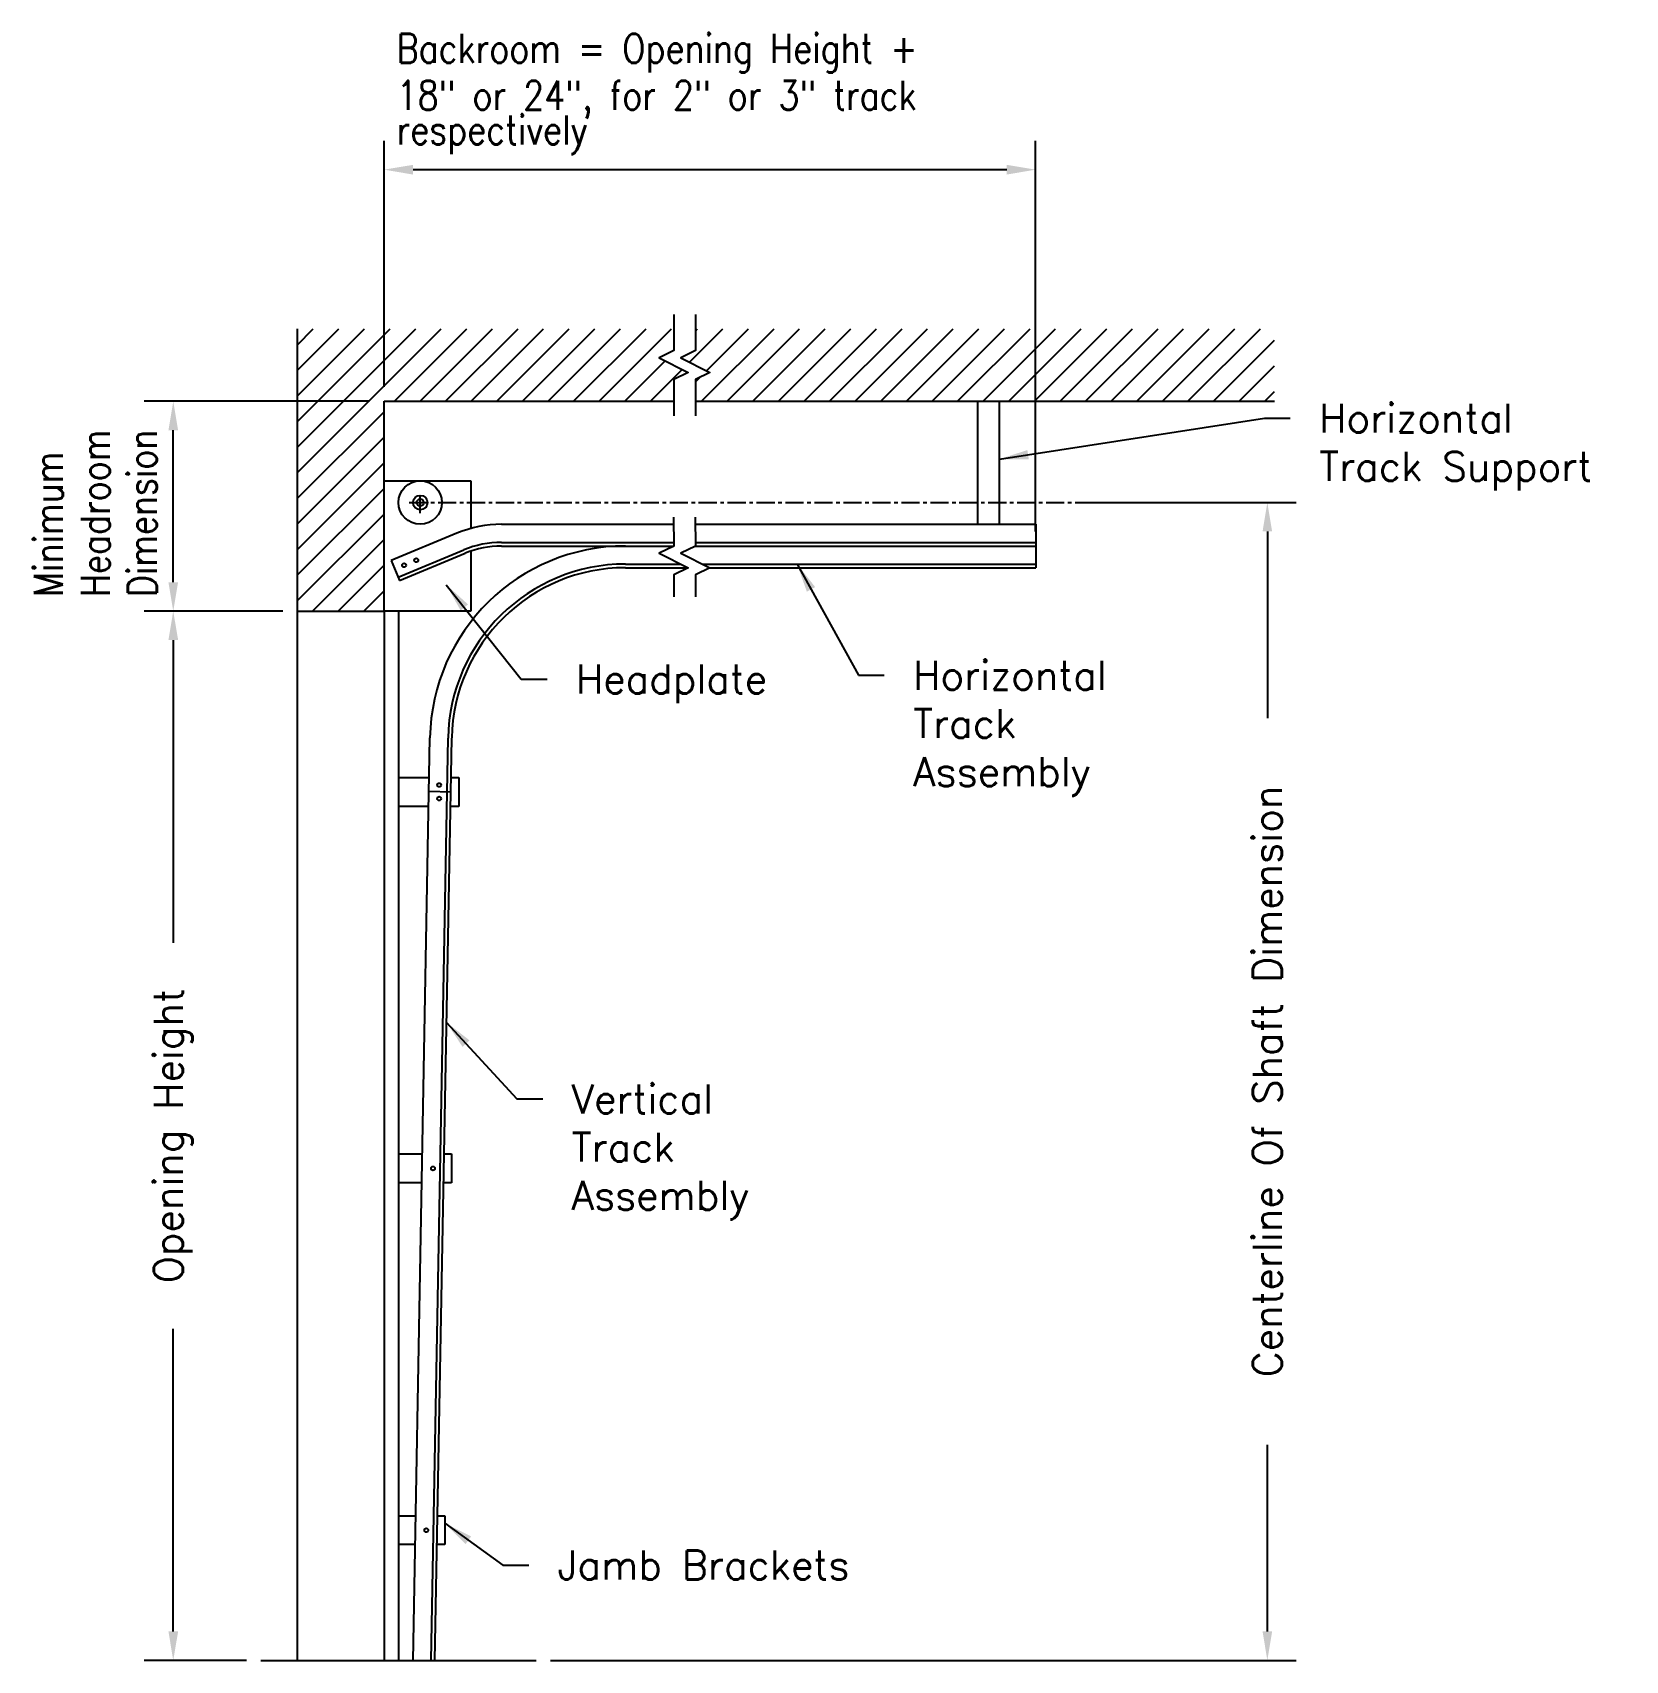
# Model space of a CAD drawing. Extents: x 41 to 151, y 41 to 154.
import ezdxf

# ---------------------------------------------------------------- set-up
doc = ezdxf.new("R2010")
doc.units = 0
doc.header["$MEASUREMENT"] = 0
doc.linetypes.add('CENTER', pattern=[2, 1.25, -0.25, 0.25, -0.25])
doc.layers.get('0').update_dxf_attribs({"linetype": 'CONTINUOUS'})
doc.layers.get('DEFPOINTS').update_dxf_attribs({"linetype": 'CONTINUOUS'})
for name, color, linetype in [('R-ANNO-DIMS', 3, 'CONTINUOUS'), ('R-ANNO-TEXT', 6, 'CONTINUOUS'), ('R-SCAD-DET1', 1, 'CONTINUOUS'), ('R-SCAD-DET2', 4, 'CONTINUOUS'), ('R-SCAD-DET3', 5, 'CONTINUOUS')]:
    doc.layers.add(name, color=color, linetype=linetype)
doc.styles.add('ROMANS', font='romans')
doc.dimstyles.new('SCADARCH', dxfattribs={"dimscale": 16, "dimtxt": 0.125, "dimasz": 0.125, "dimexe": 0.125, "dimexo": 0.0625, "dimgap": 0.125, "dimtad": 0, "dimdec": 4, "dimzin": 3, "dimdsep": 46, "dimlunit": 4, "dimtxsty": 'ROMANS', "dimblk2": 'OBLIQUE', "dimcen": 0.1875, "dimclrd": 256, "dimclre": 256, "dimclrt": 256, "dimadec": 0, "dimazin": 0, "dimtfac": 1, "dimtdec": 4, "dimtofl": 0, "dimtmove": 0, "dimatfit": 3, "dimfxl": 0, "dimfrac": 1, "dimtolj": 1, "dimtzin": 3, "dimarcsym": 0})

# ---------------------------------------------------------------- blocks, each defined once
blk = doc.blocks.new('*D11')
at = {"layer": 'DEFPOINTS', "color": 0}
for p in [(58.82, 113.9), (50.26, 41.4), (56.32, 41.4)]:
    blk.add_point(p, dxfattribs=at)
at = {"layer": 'R-ANNO-DIMS', "lineweight": -2}
for p, q in [((57.82, 113.9), (48.26, 113.9)), ((50.26, 111.9), (50.26, 90.98)), ((50.26, 43.4), (50.26, 64.31)), ((55.32, 41.4), (48.26, 41.4))]:
    blk.add_line(p, q, dxfattribs=at)
at = {"layer": 'R-ANNO-DIMS'}
for points in [[(49.93, 111.9), (50.6, 111.9), (50.26, 113.9)], [(49.93, 43.4), (50.6, 43.4), (50.26, 41.4)]]:
    blk.add_solid(points, dxfattribs=at)
at = {"layer": 'R-ANNO-DIMS', "insert": (50.26, 77.65), "char_height": 2, "attachment_point": 5, "rotation": 90, "style": 'ROMANS'}
blk.add_mtext('\\A1;Opening Height', dxfattribs=at)
blk = doc.blocks.new('_Oblique')
at = {"color": 0, "linetype": 'ByBlock', "lineweight": -2}
blk.add_line((-0.5, -0.5), (0.5, 0.5), dxfattribs=at)
blk = doc.blocks.new('*D12')
at = {"layer": 'DEFPOINTS', "color": 0}
for p in [(112.32, 121.4), (75.32, 41.4), (125.82, 41.4)]:
    blk.add_point(p, dxfattribs=at)
at = {"layer": 'R-ANNO-DIMS', "lineweight": -2}
for p, q in [((113.32, 121.4), (127.82, 121.4)), ((125.82, 119.4), (125.82, 106.49)), ((125.82, 43.4), (125.82, 56.3)), ((76.32, 41.4), (127.82, 41.4))]:
    blk.add_line(p, q, dxfattribs=at)
at = {"layer": 'R-ANNO-DIMS'}
for points in [[(125.49, 119.4), (126.15, 119.4), (125.82, 121.4)], [(125.49, 43.4), (126.15, 43.4), (125.82, 41.4)]]:
    blk.add_solid(points, dxfattribs=at)
at = {"layer": 'R-ANNO-DIMS', "insert": (125.82, 81.4), "char_height": 2, "attachment_point": 5, "rotation": 90, "style": 'ROMANS'}
blk.add_mtext('\\A1;Centerline Of Shaft Dimension', dxfattribs=at)
blk = doc.blocks.new('*D13')
at = {"layer": 'DEFPOINTS', "color": 0}
for p in [(109.82, 144.4), (64.82, 128.4), (109.82, 118.4)]:
    blk.add_point(p, dxfattribs=at)
at = {"layer": 'R-ANNO-DIMS', "lineweight": -2}
for p, q in [((64.82, 129.4), (64.82, 146.4)), ((109.82, 119.4), (109.82, 146.4)), ((66.82, 144.4), (107.82, 144.4))]:
    blk.add_line(p, q, dxfattribs=at)
at = {"layer": 'R-ANNO-DIMS'}
for points in [[(66.82, 144.73), (66.82, 144.06), (64.82, 144.4)], [(107.82, 144.73), (107.82, 144.06), (109.82, 144.4)]]:
    blk.add_solid(points, dxfattribs=at)

msp = doc.modelspace()

# ---------------------------------------------------------------- linework, layer by layer
at = {"layer": 'R-ANNO-DIMS'}
for p, q in [((63.82076, 128.39526), (48.26247, 128.39526)), ((50.26247, 115.89526), (50.26247, 126.39526)), ((57.82076, 113.89526), (48.26247, 113.89526))]:
    msp.add_line(p, q, dxfattribs=at)
for points in [[(49.92913, 126.39526), (50.5958, 126.39526), (50.26247, 128.39526)], [(49.92913, 115.89526), (50.5958, 115.89526), (50.26247, 113.89526)]]:
    msp.add_solid(points, dxfattribs=at)
at = {"layer": 'R-SCAD-DET1'}
for p, q in [((58.82076, 133.39526), (58.82076, 113.89526)), ((64.82076, 128.39526), (84.82076, 128.39526)), ((64.82076, 113.89526), (64.82076, 128.39526)), ((86.32076, 128.39526), (126.32076, 128.39526)), ((65.30649, 117.39354), (65.88341, 116.00892)), ((58.82076, 113.89526), (64.82076, 113.89526)), ((56.32076, 41.39526), (75.32076, 41.39526))]:
    msp.add_line(p, q, dxfattribs=at)
at = {"layer": 'R-SCAD-DET2'}
for p, q in [((105.82076, 119.89526), (105.82076, 128.39526)), ((107.32076, 119.89526), (107.32076, 128.39526)), ((64.82076, 122.89526), (70.82076, 122.89526)), ((70.82076, 122.89526), (70.82076, 119.61202)), ((69.85374, 119.27988), (65.30649, 117.39354)), ((72.93066, 119.89526), (84.82076, 119.89526)), ((86.32076, 119.89526), (109.82076, 119.89526)), ((109.82076, 119.89526), (109.82076, 116.89526)), ((65.78726, 116.23969), (70.33451, 118.12603)), ((72.93066, 118.64526), (84.82076, 118.64526)), ((72.93066, 118.39526), (84.82076, 118.39526)), ((81.48817, 118.39526), (84.82076, 118.39526)), ((86.32076, 118.64526), (109.82076, 118.64526)), ((86.32076, 118.39526), (109.82076, 118.39526)), ((86.32076, 118.39526), (109.82076, 118.39526)), ((65.88341, 116.00892), (70.43066, 117.89526)), ((70.82076, 118.0433), (70.82076, 113.89526)), ((81.49276, 117.14526), (85.32076, 117.14526)), ((86.82076, 117.14526), (109.82076, 117.14526)), ((81.48817, 116.89526), (85.82076, 116.89526)), ((87.32076, 116.89526), (109.82076, 116.89526)), ((58.82076, 113.89526), (58.82076, 41.39526)), ((70.82076, 113.89526), (64.82076, 113.89526)), ((64.82076, 113.89526), (64.82076, 41.39526)), ((65.82076, 113.89526), (65.82076, 41.39526)), ((66.82076, 41.39526), (67.99044, 105.14293)), ((68.07097, 41.39526), (69.24023, 105.12)), ((68.32102, 41.39526), (69.49019, 105.11541)), ((65.82076, 102.39526), (67.94003, 102.39526)), ((69.45482, 102.39526), (69.99126, 102.39526)), ((69.99126, 102.39526), (69.99126, 100.39526)), ((69.43649, 101.39627), (67.93674, 101.42379)), ((67.90333, 100.39526), (65.82076, 100.39526)), ((69.99126, 100.39526), (69.41812, 100.39526)), ((65.82076, 76.39527), (67.46296, 76.39527)), ((68.96702, 76.39527), (69.47135, 76.39527)), ((69.47135, 76.39527), (69.47135, 74.39527)), ((67.42627, 74.39527), (65.82076, 74.39527)), ((69.47135, 74.39527), (68.93032, 74.39527)), ((65.82076, 51.39527), (67.00425, 51.39527)), ((68.5045, 51.39527), (69.00884, 51.39527)), ((69.00884, 51.39527), (69.00884, 49.39527)), ((66.96755, 49.39527), (65.82076, 49.39527)), ((69.00884, 49.39527), (68.4678, 49.39527))]:
    msp.add_line(p, q, dxfattribs=at)
at = {"layer": 'R-SCAD-DET2', "linetype": 'CENTER'}
for p, q in [((67.32076, 120.65397), (67.32076, 122.15397)), ((66.54614, 121.39526), (126.32076, 121.39526))]:
    msp.add_line(p, q, dxfattribs=at)
at = {"layer": 'R-SCAD-DET2'}
for points in [[(84.82076, 134.39526), (84.82076, 131.89526), (83.82076, 131.39526), (85.82076, 130.39526), (84.82076, 129.89526), (84.82076, 127.39526)], [(86.32076, 134.39526), (86.32076, 131.89526), (85.32076, 131.39526), (87.32076, 130.39526), (86.32076, 129.89526), (86.32076, 127.39526)], [(84.80742, 120.38233), (84.82076, 118.39526), (83.82076, 117.89526), (85.82076, 116.89526), (84.82076, 116.39526), (84.82076, 114.89526)], [(86.30742, 120.38233), (86.32076, 118.39526), (85.32076, 117.89526), (87.32076, 116.89526), (86.32076, 116.39526), (86.32076, 114.89526)]]:
    msp.add_lwpolyline(points, dxfattribs=at)
for centre, radius in [((67.32076, 121.39526), 1.5), ((67.32076, 121.39526), 0.5), ((67.32076, 121.39526), 0.24662), ((66.20223, 117.06542), 0.134), ((67.04349, 117.41164), 0.134), ((68.62703, 101.88098), 0.134), ((68.62703, 100.94302), 0.134), ((68.1981, 75.39217), 0.134), ((67.73558, 50.39217), 0.134)]:
    msp.add_circle(centre, radius, dxfattribs=at)
for centre, radius, end in [((72.93066, 111.89526), 8, 112.619865), ((81.48817, 104.89526), 13.5, 178.961842), ((72.93066, 111.89526), 6.75, 112.619865), ((72.93066, 111.89526), 6.5, 112.619865), ((81.48817, 104.89526), 12.25, 178.948819), ((81.48817, 104.89526), 12, 178.844358)]:
    msp.add_arc(centre, radius, 90, end, dxfattribs=at)
at = {"layer": 'R-SCAD-DET3'}
for p, q in [((58.82076, 132.28361), (59.93241, 133.39526)), ((58.82076, 130.51585), (61.70018, 133.39526)), ((58.82076, 128.74808), (63.46795, 133.39526)), ((58.82076, 126.98031), (65.23572, 133.39526)), ((58.82076, 125.21254), (67.00348, 133.39526)), ((58.82076, 123.44478), (68.77125, 133.39526)), ((65.53902, 128.39526), (70.53902, 133.39526)), ((67.30678, 128.39526), (72.30678, 133.39526)), ((69.07455, 128.39526), (74.07455, 133.39526)), ((70.84232, 128.39526), (75.84232, 133.39526)), ((72.61008, 128.39526), (77.61008, 133.39526)), ((74.37785, 128.39526), (79.37785, 133.39526)), ((76.14562, 128.39526), (81.14562, 133.39526)), ((77.91338, 128.39526), (82.91338, 133.39526)), ((79.68115, 128.39526), (84.68115, 133.39526)), ((85.91804, 131.09662), (88.21669, 133.39526)), ((86.32076, 133.26711), (86.44892, 133.39526)), ((86.75222, 128.39526), (91.75222, 133.39526)), ((87.09656, 130.50737), (89.98445, 133.39526)), ((88.51999, 128.39526), (93.51999, 133.39526)), ((90.28775, 128.39526), (95.28775, 133.39526)), ((92.05552, 128.39526), (97.05552, 133.39526)), ((93.82329, 128.39526), (98.82329, 133.39526)), ((95.59106, 128.39526), (100.59105, 133.39526)), ((97.35882, 128.39526), (102.35882, 133.39526)), ((99.12659, 128.39526), (104.12659, 133.39526)), ((100.89436, 128.39526), (105.89436, 133.39526)), ((102.66212, 128.39526), (107.66212, 133.39526)), ((104.42989, 128.39526), (109.42989, 133.39526)), ((106.19766, 128.39526), (111.19766, 133.39526)), ((107.96542, 128.39526), (112.96542, 133.39526)), ((109.73319, 128.39526), (114.73319, 133.39526)), ((111.50096, 128.39526), (116.50096, 133.39526)), ((113.26872, 128.39526), (118.26872, 133.39526)), ((115.03649, 128.39526), (120.03649, 133.39526)), ((116.80426, 128.39526), (121.80426, 133.39526)), ((118.57202, 128.39526), (123.57202, 133.39526)), ((120.33979, 128.39526), (125.33979, 133.39526)), ((122.10756, 128.39526), (126.32076, 132.60847)), ((81.44892, 128.39526), (84.23953, 131.18588)), ((83.21669, 128.39526), (85.41804, 130.59662)), ((123.87533, 128.39526), (126.32076, 130.8407)), ((86.32076, 129.73157), (86.64814, 130.05895)), ((125.64309, 128.39526), (126.32076, 129.07293)), ((58.82076, 121.67701), (64.82076, 127.67701)), ((58.82076, 119.90924), (64.82076, 125.90924)), ((58.82076, 118.14148), (64.82076, 124.14148)), ((58.82076, 116.37371), (64.82076, 122.37371)), ((58.82076, 114.60594), (64.82076, 120.60594)), ((59.87785, 113.89526), (64.82076, 118.83818)), ((61.64562, 113.89526), (64.82076, 117.07041)), ((63.41338, 113.89526), (64.82076, 115.30264))]:
    msp.add_line(p, q, dxfattribs=at)

# ---------------------------------------------------------------- texts
at = {"layer": 'R-ANNO-DIMS', "style": 'ROMANS', "width": 0.85}
for s, p in [('Backroom = Opening Height + ', (65.68039, 151.7764)), ('18" or 24", for 2" or 3" track', (65.68039, 148.5383)), ('respectively', (65.68039, 146.14713))]:
    msp.add_text(s, height=2, dxfattribs=at).set_placement(p)
for s, p in [('Headroom', (45.87964, 114.85748)), ('Dimension', (49.11774, 114.85748)), ('Minimum', (42.64155, 114.85748))]:
    msp.add_text(s, height=2, rotation=90, dxfattribs=at).set_placement(p)
at = {"layer": 'R-ANNO-TEXT', "char_height": 2, "attachment_point": 1, "style": 'ROMANS'}
for s, insert in [('Horizontal\\PTrack Support', (129.40647, 128.22923)), ('Horizontal\\PTrack\\PAssembly', (101.36233, 110.46603)), ('\\A1;Headplate', (78.07681, 110.20038)), ('Vertical\\PTrack\\PAssembly', (77.77977, 81.19358)), ('Jamb Brackets', (76.81512, 48.98603))]:
    msp.add_mtext(s, dxfattribs=dict(at, insert=insert))

# ---------------------------------------------------------------- dimensions: what is measured, and where the dimension line sits
at = {"layer": 'R-ANNO-DIMS'}
dim = msp.add_linear_dim(base=(109.82076, 144.39526), p1=(64.82076, 128.39526), p2=(109.82076, 118.39526), text=' ', dimstyle='SCADARCH', dxfattribs=at)
dim.commit()
dim.dimension.update_dxf_attribs({"geometry": '*D13', "text_midpoint": (89.32076, 144.39526), "dimtype": 160})
for base, p1, p2, text, picture, middle in [((125.82076, 41.39526), (112.32076, 121.39526), (75.32076, 41.39526), 'Centerline Of Shaft Dimension', '*D12', (125.82076, 81.39527)), ((50.26247, 41.39526), (58.82076, 113.89526), (56.32076, 41.39526), 'Opening Height', '*D11', (50.26247, 77.64527))]:
    dim = msp.add_linear_dim(base=base, p1=p1, p2=p2, angle=90, text=text, dimstyle='SCADARCH', dxfattribs=at)
    dim.commit()
    dim.dimension.update_dxf_attribs({"geometry": picture, "text_midpoint": middle})

# ---------------------------------------------------------------- leaders
at = {"layer": 'R-ANNO-TEXT', "annotation_type": 0, "has_hookline": 1, "hookline_direction": 0}
for points, text_width in [([(107.32076, 124.39526), (125.62249, 127.22923), (127.40647, 127.22923)], 21.14286), ([(93.3416, 117.14926), (97.57836, 109.46603), (99.36233, 109.46603)], 14.09524), ([(69.1188, 115.72011), (74.29284, 109.20038), (76.07681, 109.20038)], 14), ([(69.12998, 85.48376), (73.99579, 80.19358), (75.77977, 80.19358)], 13.33333), ([(69.01577, 50.86875), (73.03114, 47.98603), (74.81512, 47.98603)], 22.38095)]:
    msp.add_leader(points, dimstyle='SCADARCH', override={"dimgap": 0.125, "dimtad": 0}, dxfattribs=dict(at, text_width=text_width))

doc.saveas('drawing.dxf')
